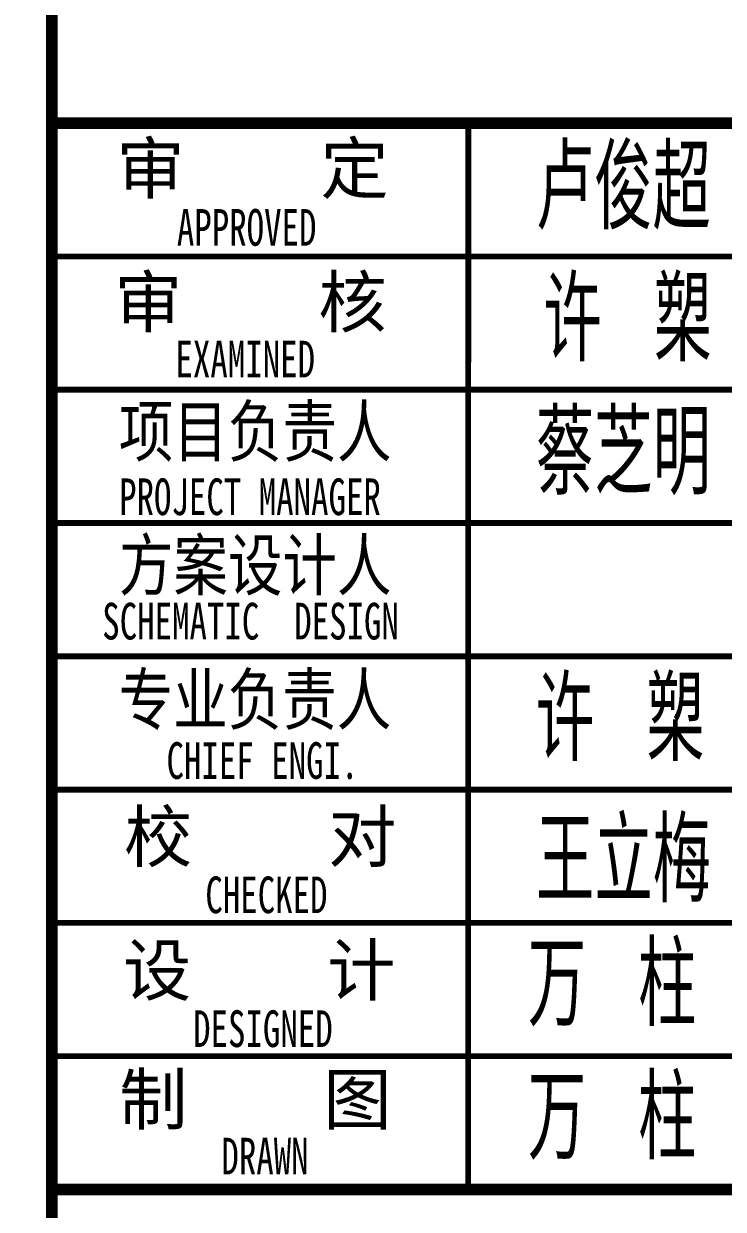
# Model space of a CAD drawing. Extents: x 169490 to 7584583, y -2399407 to 1374371.
# Drawn here: x 1663987 to 1668186, y 725827 to 732943 of the extents above; entities that cross this region are included whole.
import ezdxf
from ezdxf.enums import TextEntityAlignment as Align

# ---------------------------------------------------------------- set-up
doc = ezdxf.new("R2010")
doc.units = 0
doc.header["$LTSCALE"] = 100
doc.layers.add('图框', color=140, linetype='CONTINUOUS')
doc.layers.add('图签文字', color=147, linetype='CONTINUOUS')
doc.layers.add('砼柱', color=2, linetype='CONTINUOUS', lineweight=35)
doc.styles.add('建筑图签-1', font='simhei.ttf', dxfattribs={"width": 0.7})
doc.styles.add('建筑图签-2', font='TXT.shx', dxfattribs={"width": 0.5, "bigfont": 'HZTXT.shx'})

msp = doc.modelspace()

# ---------------------------------------------------------------- linework, layer by layer
at = {"layer": '图框'}
for points, const_width in [([(1664155.5, 719145.5), (1664155.5, 776545.5)], 70), ([(1671155.5, 732345.8), (1664155.5, 732345.8)], 70), ([(1664155.5, 732345.8), (1671155.5, 732345.8)], 70), ([(1666655, 725945.8), (1666655.5, 732345.8)], 35), ([(1664155.5, 731545.8), (1671155.5, 731545.8)], 35), ([(1664155.5, 730745.8), (1671155.5, 730745.8)], 35), ([(1664155.5, 729945.8), (1671155.5, 729945.8)], 35), ([(1664155.5, 729145.8), (1671155.5, 729145.8)], 35), ([(1664155.5, 728345.8), (1671155.5, 728345.8)], 35), ([(1664155.5, 727545.8), (1671155.5, 727545.8)], 35), ([(1664155.5, 726745.8), (1671155.5, 726745.8)], 35), ([(1664155.5, 725945.8), (1671155.5, 725945.8)], 70)]:
    msp.add_lwpolyline(points, dxfattribs=dict(at, const_width=const_width))
at = {"layer": '砼柱', "ltscale": 10}
msp.add_lwpolyline([(1590550.5, 776545.5), (1664155.5, 776545.5), (1664155.5, 719145.5), (1590550.5, 719145.5)], close=True, dxfattribs=at)

# ---------------------------------------------------------------- texts
at = {"layer": '图框', "style": '建筑图签-1', "width": 0.7}
for s, p in [('APPROVED ', (1664906.1, 731610.2)), ('EXAMINED  ', (1664897.5, 730819.7, -1799)), ('PROJECT MANAGER', (1664559.3, 729993.5, -1799)), ('SCHEMATIC  DESIGN', (1664458.1, 729246.9, -1799))]:
    msp.add_text(s, height=220, dxfattribs=at).set_placement(p)
for s, p in [('CHIEF ENGI.', (1665420, 728520.3)), ('CHECKED  ', (1665548.5, 727714.3)), ('DESIGNED ', (1665475, 726911)), (' DRAWN   ', (1665540, 726146))]:
    msp.add_text(s, height=220, dxfattribs=at).set_placement(p, align=Align.MIDDLE)
at = {"layer": '图签文字', "color": 7, "style": '建筑图签-1'}
for s, p in [('审    定', (1664543.2, 731924.7)), ('审    核', (1664530, 731122.4)), ('校    对', (1664588.8, 727913.7)), ('设    计', (1664583.3, 727112)), ('制    图', (1664560.3, 726337.2))]:
    msp.add_text(s, height=300, dxfattribs=at).set_placement(p)
at = {"layer": '图签文字', "color": 1, "style": '建筑图签-2', "width": 0.7}
for s, p in [('卢俊超', (1667061.7, 731707.4)), ('许 槊', (1667106.1, 730916.4)), ('蔡芝明', (1667061.7, 730116.4)), ('许 槊', (1667061.7, 728516.4)), ('王立梅', (1667062.5, 727669.6)), ('万 柱', (1667013.2, 726925.9)), ('万 柱', (1667013.2, 726125.9))]:
    msp.add_text(s, height=500, dxfattribs=at).set_placement(p)
at = {"layer": '图签文字', "color": 7, "style": '建筑图签-1', "width": 0.8}
for s, p in [('项目负责人', (1664557.9, 730346.2)), ('方案设计人', (1664557.9, 729543.7)), ('专业负责人', (1664556.7, 728737.2))]:
    msp.add_text(s, height=300, dxfattribs=at).set_placement(p)

doc.saveas('drawing.dxf')
